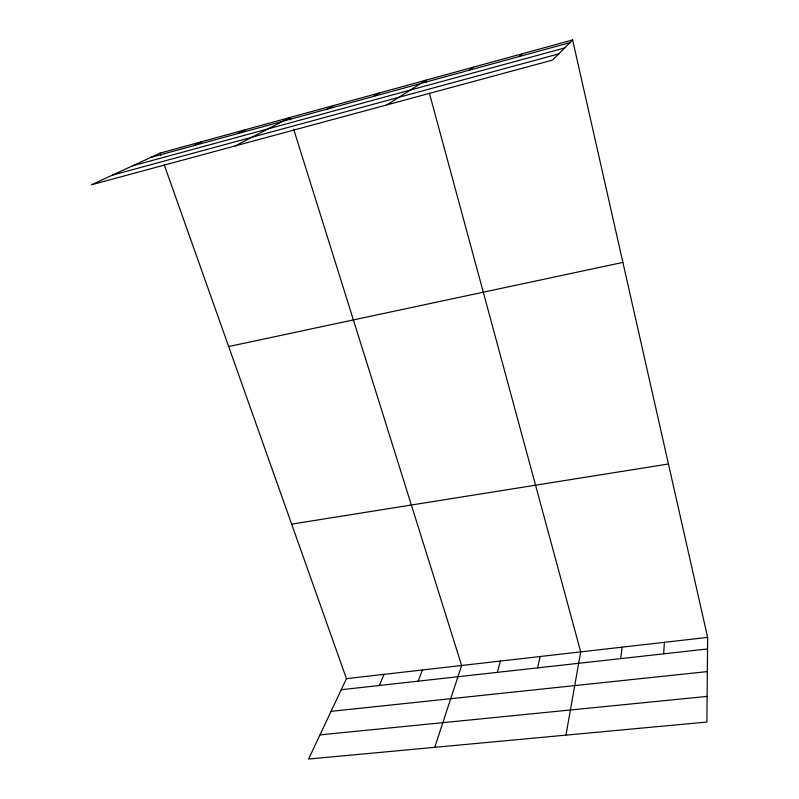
<?xml version="1.0" encoding="UTF-8"?>
<svg xmlns="http://www.w3.org/2000/svg" width="799" height="799" viewBox="0 0 799 799"><rect width="100%" height="100%" fill="white"/><g stroke="black" fill="none" stroke-linecap="round" stroke-linejoin="round"><path stroke-width="1.2" d="M572.613 39.95L552.648 60.055L91.366 184.829L160.08 153.128L572.613 39.95L707.634 637.382L706.885 722.036L308.604 759.05L346.446 678.651L164.244 164.874M663.629 653.832L664.398 642.326M620.683 658.616L622.091 647.16M565.962 735.13L580.693 651.884L429.403 93.203M537.567 667.874L540.164 656.518M497.328 672.349L500.484 661.053M434.726 747.335L461.632 665.497L293.672 129.258M418.197 681.157L422.431 669.971M379.305 685.492L384.039 674.356M518.851 56.629L522.426 53.723M469.103 70.252L473.527 67.136M386.976 104.869L425.887 80.21L426.526 82.567M373.453 96.449L379.445 92.944M327.44 109.044L334.162 105.368M235.126 145.947L289.987 117.493L290.726 119.84M237.523 133.673L245.603 129.668M193.598 145.698L202.317 141.543M150.771 157.423L569.947 42.637M132.454 165.872L564.663 47.96M112.309 175.171L558.791 53.863M228.674 346.546L622.89 262.402M291.645 524.124L668.443 463.989M346.446 678.651L707.634 637.382M341.233 689.737L707.534 648.948M331.066 711.34L707.335 671.589M319.99 734.87L707.115 696.398M160.08 153.128L160.919 155.475"/></g></svg>
